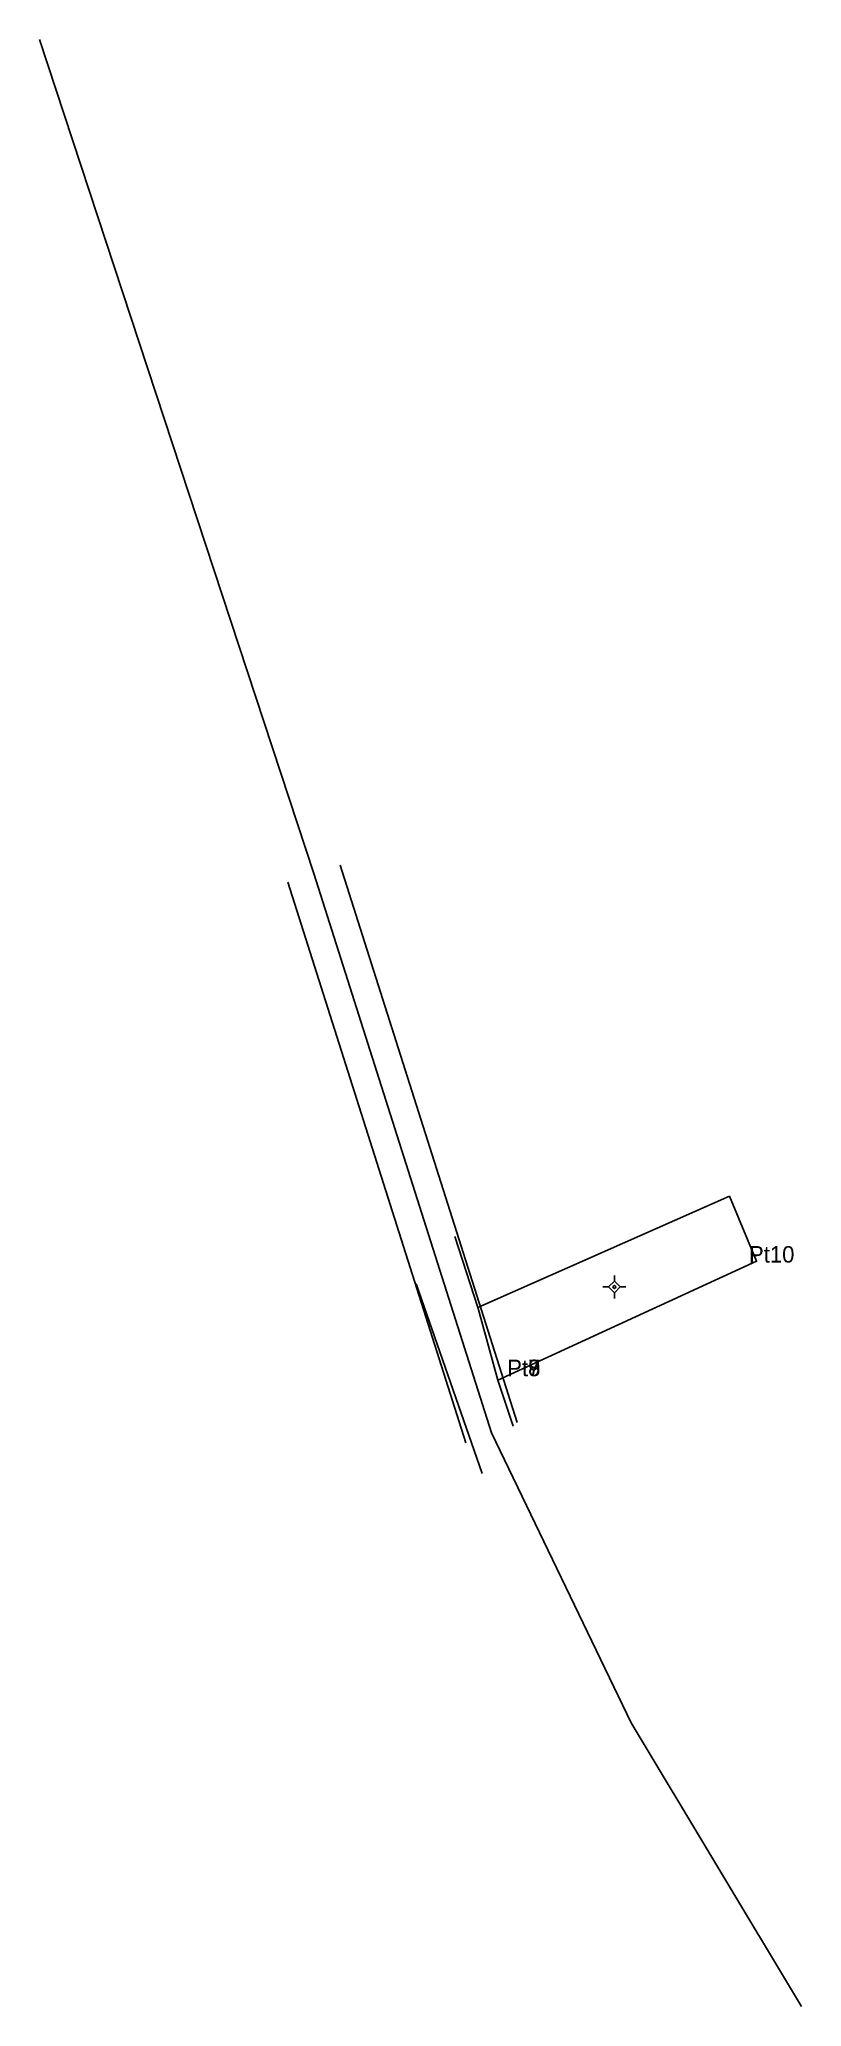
# Model space of a CAD drawing. Extents: x 551639 to 551934, y 1839258 to 1840180.
# Drawn here: x 551639.4 to 551722.5, y 1839257.6 to 1839472.1 of the extents above; entities outside this region: 12.
import ezdxf

# ---------------------------------------------------------------- set-up
doc = ezdxf.new("R2010")
doc.units = 0
for name, color, linetype in [('Level 10', 7, 'Continuous'), ('Level 11', 7, 'Continuous'), ('Level 12', 7, 'Continuous'), ('Level 23', 7, 'Continuous'), ('Level 28', 7, 'Continuous'), ('Level 30', 7, 'Continuous'), ('Level 7', 7, 'Continuous')]:
    doc.layers.add(name, color=color, linetype=linetype)

msp = doc.modelspace()

# ---------------------------------------------------------------- linework, layer by layer
at = {"layer": 'Level 10'}
msp.add_line((551687.22, 1839333.79), (551687.23, 1839333.79), dxfattribs=at)
for points in [[(551689.41, 1839325.87), (551717.62, 1839338.83), (551714.67, 1839345.93), (551687.23, 1839333.79)], [(551687.23, 1839333.79), (551687.27, 1839333.68), (551689.41, 1839325.87)]]:
    msp.add_lwpolyline(points, dxfattribs=at)
at = {"layer": 'Level 11'}
for p, q in [((551702.12, 1839336.65), (551701.49, 1839336.03)), ((551702.12, 1839337.28), (551702.12, 1839336.65)), ((551702.74, 1839336.03), (551702.12, 1839336.65)), ((551701.49, 1839336.03), (551700.87, 1839336.03)), ((551701.49, 1839336.03), (551702.12, 1839335.4)), ((551702.12, 1839335.4), (551702.74, 1839336.03)), ((551702.12, 1839335.4), (551702.12, 1839334.78)), ((551703.37, 1839336.03), (551702.74, 1839336.03))]:
    msp.add_line(p, q, dxfattribs=at)
msp.add_circle((551702.12, 1839336.03), 0.15, dxfattribs=at)
at = {"layer": 'Level 23'}
for p, q in [((551684.71, 1839341.54), (551687.23, 1839333.79)), ((551680.5, 1839336.39), (551687.7, 1839315.68)), ((551689.41, 1839325.87), (551691.1, 1839320.84))]:
    msp.add_line(p, q, dxfattribs=at)
at = {"layer": 'Level 28'}
msp.add_lwpolyline([(551722.54, 1839257.56), (551703.96, 1839288.49), (551688.73, 1839320.13), (551669.37, 1839381.1), (551639.43, 1839472.07)], dxfattribs=at)
at = {"layer": 'Level 30'}
for points in [[(551691.52, 1839321.24), (551672.22, 1839382.03)], [(551685.93, 1839319.02), (551666.51, 1839380.18)]]:
    msp.add_lwpolyline(points, dxfattribs=at)
at = {"layer": 'Level 7'}
for p, q in [((551930.93, 1840178.5), (551930.93, 1840178.5)), ((551930.93, 1840178.5), (551930.93, 1840178.5)), ((551924.9, 1840131.6), (551924.9, 1840131.6)), ((551924.9, 1840131.59), (551924.9, 1840131.59)), ((551890.6, 1840129.01), (551890.6, 1840129.01)), ((551890.61, 1840129.01), (551890.61, 1840129.01)), ((551716.8, 1839338.69), (551716.8, 1839338.69)), ((551690.44, 1839326.31), (551690.44, 1839326.31)), ((551690.44, 1839326.31), (551690.44, 1839326.31)), ((551690.44, 1839326.3), (551690.44, 1839326.3))]:
    msp.add_line(p, q, dxfattribs=at)

# ---------------------------------------------------------------- texts
at = {"layer": 'Level 12'}
for s, p in [('Pt2', (551930.93, 1840178.5)), ('Pt1', (551930.93, 1840178.5)), ('Pt3', (551924.9, 1840131.6)), ('Pt4', (551924.9, 1840131.58)), ('Pt6', (551890.6, 1840129.01)), ('Pt5', (551890.6, 1840129.01)), ('Pt10', (551716.8, 1839338.69)), ('Pt8', (551690.44, 1839326.31)), ('Pt9', (551690.44, 1839326.3)), ('Pt7', (551690.44, 1839326.31))]:
    msp.add_text(s, height=1.8, dxfattribs=at).set_placement(p)

doc.saveas('drawing.dxf')
